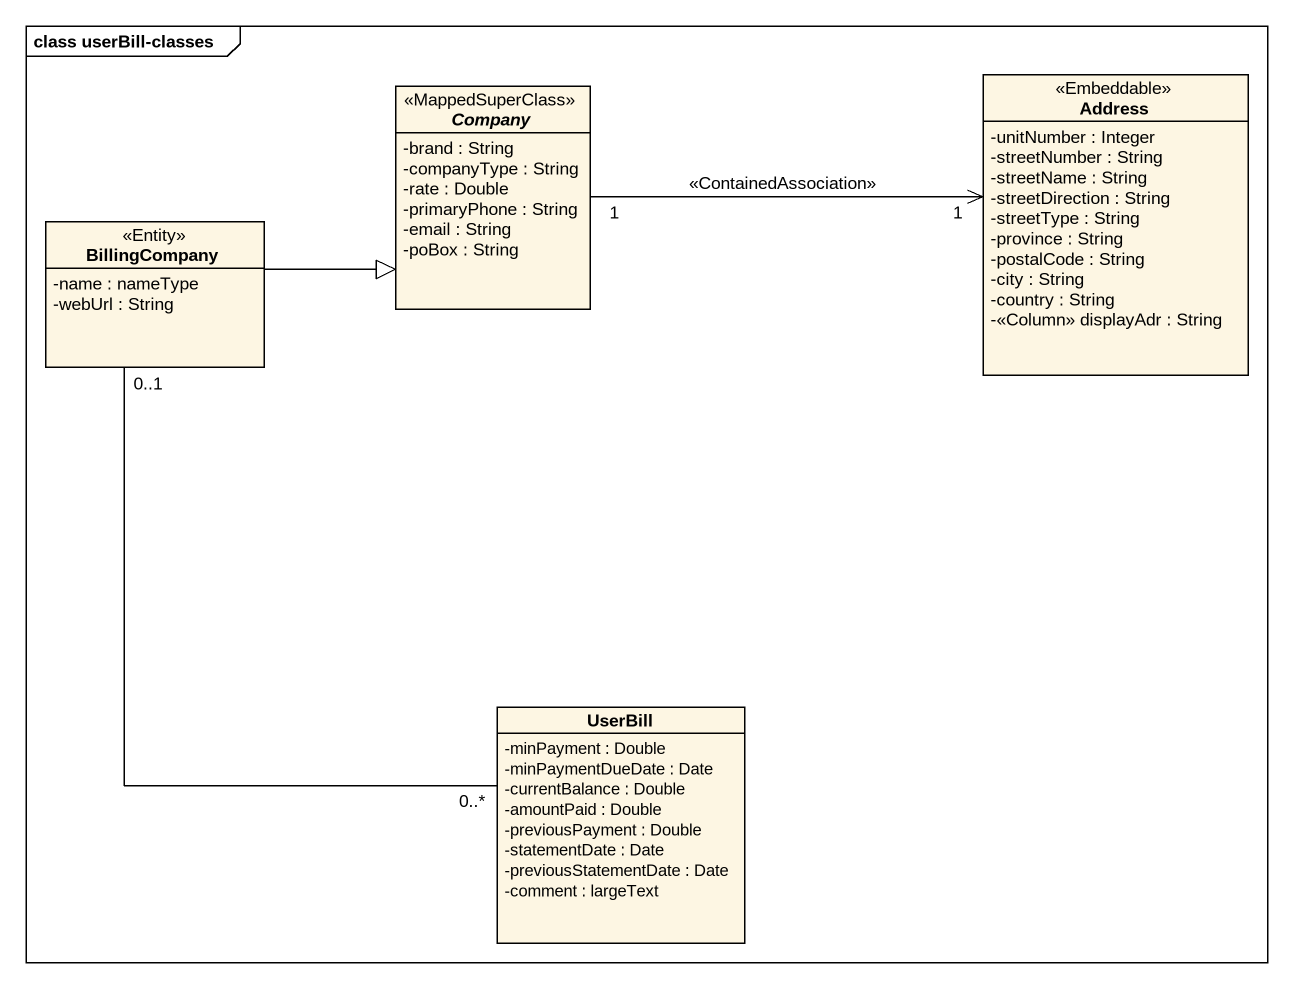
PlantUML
@startuml
mainframe class userBill-classes
hide circle
hide empty members
skinparam classAttributeIconSize 0
abstract class Company <<MappedSuperClass>> {
  -brand : String
  -companyType : String
  -rate : Double
  -primaryPhone : String
  -email : String
  -poBox : String
}
class Address <<Embeddable>> {
  -unitNumber : Integer
  -streetNumber : String
  -streetName : String
  -streetDirection : String
  -streetType : String
  -province : String
  -postalCode : String
  -city : String
  -country : String
  -<<Column>> displayAdr : String
}
class BillingCompany <<Entity>> {
  -name : nameType
  -webUrl : String
}
class UserBill {
  -minPayment : Double
  -minPaymentDueDate : Date
  -currentBalance : Double
  -amountPaid : Double
  -previousPayment : Double
  -statementDate : Date
  -previousStatementDate : Date
  -comment : largeText
}
Company "1" -right-> "1" Address : <<ContainedAssociation>>
BillingCompany -right-|> Company
BillingCompany "0..1" -- "0..*" UserBill
@enduml
